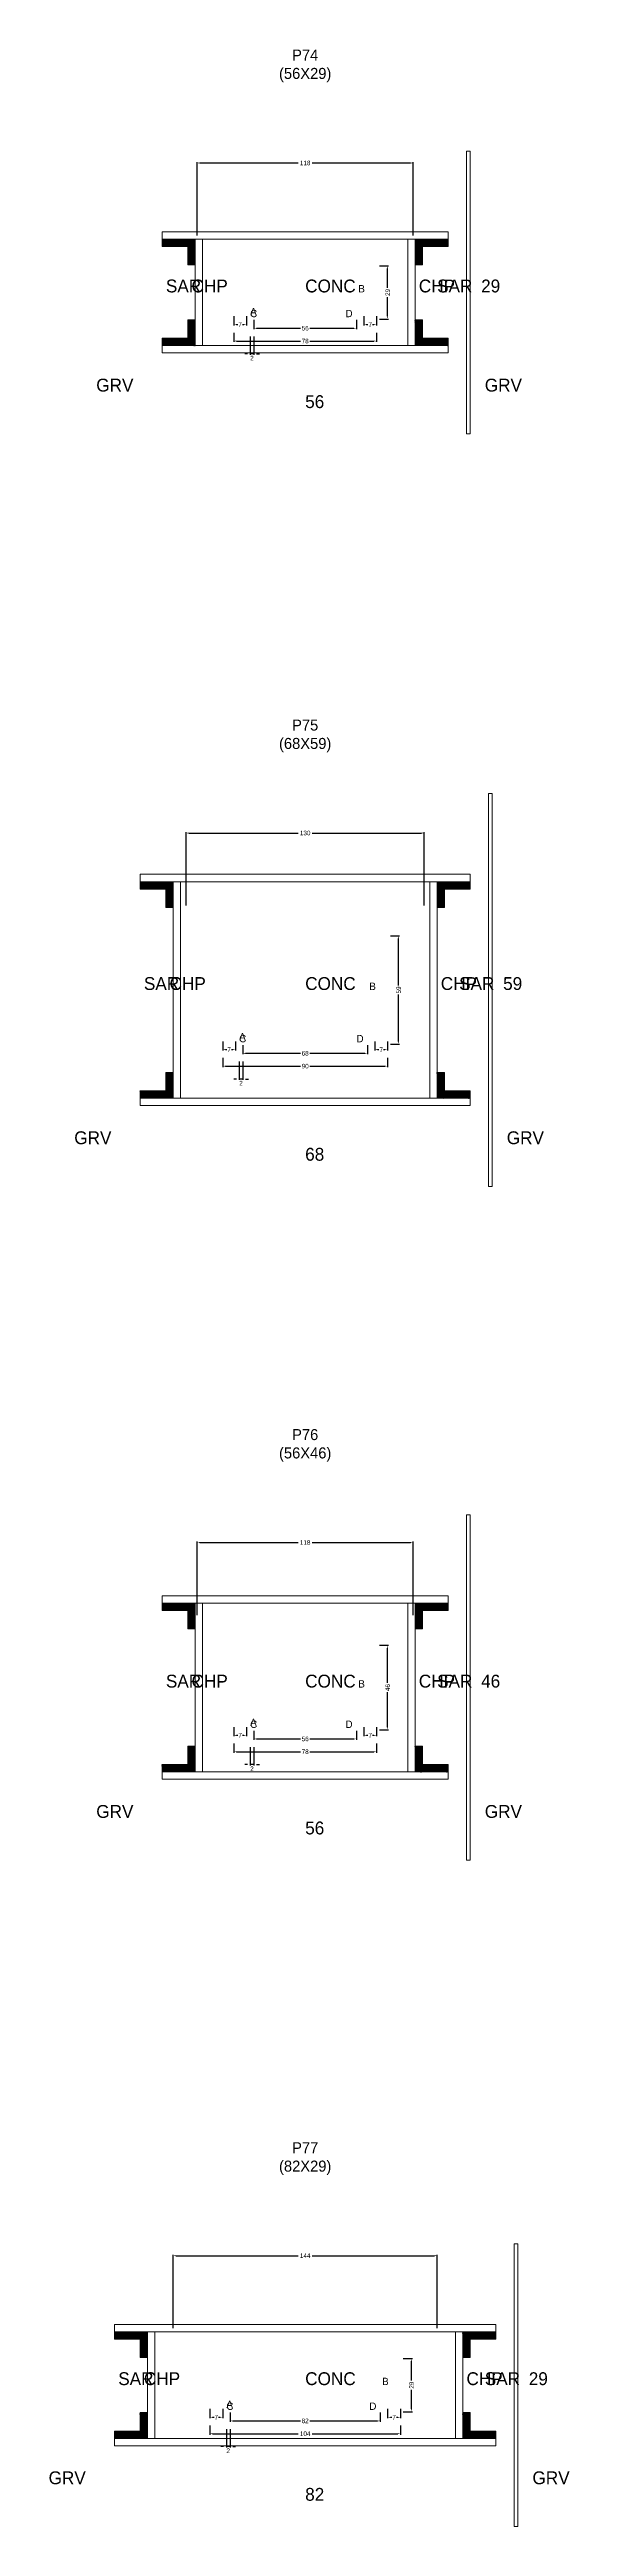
# Model space of a CAD drawing. Header units: centimetres. Extents: x -10500 to 4121, y -45226 to 295.
# Drawn here: x -140 to 144, y -12477 to -11128 of the extents above; entities that cross this region are included whole.
import ezdxf

# ---------------------------------------------------------------- set-up
doc = ezdxf.new("R2010")
doc.units = ezdxf.units.CM
for name, color, linetype in [('COTA', 241, 'Continuous'), ('Hachura', 251, 'Continuous'), ('NOMENCLATURA', 7, 'Continuous'), ('SARRAFO', 251, 'Continuous'), ('Texto Seção', 7, 'Continuous')]:
    doc.layers.add(name, color=color, linetype=linetype)
doc.dimstyles.new('cotax2', dxfattribs={"dimtxt": 2.5, "dimasz": 1.5, "dimexe": 0.5, "dimexo": 0.5, "dimgap": 0.5, "dimtad": 1, "dimcen": 2.5, "dimazin": 3, "dimtfac": 1, "dimtmove": 0, "dimatfit": 3})

# ---------------------------------------------------------------- blocks, each defined once
blk = doc.blocks.new('_CLOSEDFILLED')
at = {"color": 0, "linetype": 'BYBLOCK'}
blk.add_solid([(-1, 0.16), (0, 0), (-1, -0.16)], dxfattribs=at)
blk = doc.blocks.new('*D794')
for p, q in [((-39, -11282), (-39, -11287)), ((-37.5, -11286.5), (-2.5, -11286.5)), ((2.5, -11286.5), (37.5, -11286.5)), ((39, -11282), (39, -11287))]:
    blk.add_line(p, q)
at = {"layer": 'Defpoints'}
for p in [(-39, -11281.5), (-39, -11286.5), (39, -11281.5)]:
    blk.add_point(p, dxfattribs=at)
at = {"layer": 'COTA', "xscale": 1.5, "yscale": 1.5, "rotation": 180}
blk.add_blockref('_CLOSEDFILLED', (-39, -11286.5), dxfattribs=at)
at = {"layer": 'COTA', "xscale": 1.5, "yscale": 1.5}
blk.add_blockref('_CLOSEDFILLED', (39, -11286.5), dxfattribs=at)
at = {"layer": 'COTA', "insert": (0, -11286.5), "char_height": 2.5, "attachment_point": 5}
blk.add_mtext('78', dxfattribs=at)
blk = doc.blocks.new('*D795')
for p, q in [((-28, -11275), (-28, -11280)), ((-26.5, -11279.5), (-2.5, -11279.5)), ((2.5, -11279.5), (26.5, -11279.5)), ((28, -11275), (28, -11280))]:
    blk.add_line(p, q)
at = {"layer": 'Defpoints'}
for p in [(-28, -11274.5), (-28, -11279.5), (28, -11274.5)]:
    blk.add_point(p, dxfattribs=at)
at = {"layer": 'COTA', "xscale": 1.5, "yscale": 1.5, "rotation": 180}
blk.add_blockref('_CLOSEDFILLED', (-28, -11279.5), dxfattribs=at)
at = {"layer": 'COTA', "xscale": 1.5, "yscale": 1.5}
blk.add_blockref('_CLOSEDFILLED', (28, -11279.5), dxfattribs=at)
at = {"layer": 'COTA', "insert": (0, -11279.5), "char_height": 2.5, "attachment_point": 5}
blk.add_mtext('56', dxfattribs=at)
blk = doc.blocks.new('*D796')
for p, q in [((40.5, -11245.5), (45.5, -11245.5)), ((45, -11257.5), (45, -11247)), ((45, -11273), (45, -11262.5)), ((40.5, -11274.5), (45.5, -11274.5))]:
    blk.add_line(p, q)
at = {"layer": 'Defpoints'}
for p in [(40, -11245.5), (40, -11274.5), (45, -11274.5)]:
    blk.add_point(p, dxfattribs=at)
at = {"layer": 'COTA', "xscale": 1.5, "yscale": 1.5}
for p, rotation in [((45, -11245.5), 90), ((45, -11274.5), 270)]:
    blk.add_blockref('_CLOSEDFILLED', p, dxfattribs=dict(at, rotation=rotation))
at = {"layer": 'COTA', "insert": (45, -11260), "char_height": 2.5, "attachment_point": 5, "rotation": 90}
blk.add_mtext('29', dxfattribs=at)
blk = doc.blocks.new('*D797')
for p, q in [((-39, -11273), (-39, -11278)), ((-37.5, -11277.5), (-36.75, -11277.5)), ((-34.25, -11277.5), (-33.5, -11277.5)), ((-32, -11273), (-32, -11278))]:
    blk.add_line(p, q)
at = {"layer": 'Defpoints'}
for p in [(-39, -11272.5), (-39, -11277.5), (-32, -11272.5)]:
    blk.add_point(p, dxfattribs=at)
at = {"layer": 'COTA', "xscale": 1.5, "yscale": 1.5, "rotation": 180}
blk.add_blockref('_CLOSEDFILLED', (-39, -11277.5), dxfattribs=at)
at = {"layer": 'COTA', "xscale": 1.5, "yscale": 1.5}
blk.add_blockref('_CLOSEDFILLED', (-32, -11277.5), dxfattribs=at)
at = {"layer": 'COTA', "insert": (-35.5, -11277.5), "char_height": 2.5, "attachment_point": 5}
blk.add_mtext('7', dxfattribs=at)
blk = doc.blocks.new('*D798')
for p, q in [((32, -11273), (32, -11278)), ((33.5, -11277.5), (34.25, -11277.5)), ((36.75, -11277.5), (37.5, -11277.5)), ((39, -11273), (39, -11278))]:
    blk.add_line(p, q)
at = {"layer": 'Defpoints'}
for p in [(32, -11272.5), (32, -11277.5), (39, -11272.5)]:
    blk.add_point(p, dxfattribs=at)
at = {"layer": 'COTA', "xscale": 1.5, "yscale": 1.5, "rotation": 180}
blk.add_blockref('_CLOSEDFILLED', (32, -11277.5), dxfattribs=at)
at = {"layer": 'COTA', "xscale": 1.5, "yscale": 1.5}
blk.add_blockref('_CLOSEDFILLED', (39, -11277.5), dxfattribs=at)
at = {"layer": 'COTA', "insert": (35.5, -11277.5), "char_height": 2.5, "attachment_point": 5}
blk.add_mtext('7', dxfattribs=at)
blk = doc.blocks.new('*D799')
for p, q in [((-59, -11229), (-59, -11189)), ((-57.5, -11189.5), (-3.75, -11189.5)), ((3.75, -11189.5), (57.5, -11189.5)), ((59, -11229), (59, -11189))]:
    blk.add_line(p, q)
at = {"layer": 'Defpoints'}
for p in [(-59, -11189.5), (-59, -11229.5), (59, -11229.5)]:
    blk.add_point(p, dxfattribs=at)
at = {"layer": 'COTA', "xscale": 1.5, "yscale": 1.5, "rotation": 180}
blk.add_blockref('_CLOSEDFILLED', (-59, -11189.5), dxfattribs=at)
at = {"layer": 'COTA', "xscale": 1.5, "yscale": 1.5}
blk.add_blockref('_CLOSEDFILLED', (59, -11189.5), dxfattribs=at)
at = {"layer": 'COTA', "insert": (0, -11189.5), "char_height": 2.5, "attachment_point": 5}
blk.add_mtext('118', dxfattribs=at)
blk = doc.blocks.new('*D820')
for p, q in [((-45, -11677), (-45, -11682)), ((-43.5, -11681.5), (-2.5, -11681.5)), ((2.5, -11681.5), (43.5, -11681.5)), ((45, -11677), (45, -11682))]:
    blk.add_line(p, q)
at = {"layer": 'Defpoints'}
for p in [(-45, -11676.5), (-45, -11681.5), (45, -11676.5)]:
    blk.add_point(p, dxfattribs=at)
at = {"layer": 'COTA', "xscale": 1.5, "yscale": 1.5, "rotation": 180}
blk.add_blockref('_CLOSEDFILLED', (-45, -11681.5), dxfattribs=at)
at = {"layer": 'COTA', "xscale": 1.5, "yscale": 1.5}
blk.add_blockref('_CLOSEDFILLED', (45, -11681.5), dxfattribs=at)
at = {"layer": 'COTA', "insert": (0, -11681.5), "char_height": 2.5, "attachment_point": 5}
blk.add_mtext('90', dxfattribs=at)
blk = doc.blocks.new('*D821')
for p, q in [((-34, -11670), (-34, -11675)), ((34, -11670), (34, -11675)), ((-32.5, -11674.5), (-2.5, -11674.5)), ((2.5, -11674.5), (32.5, -11674.5))]:
    blk.add_line(p, q)
at = {"layer": 'Defpoints'}
for p in [(-34, -11669.5), (34, -11669.5), (-34, -11674.5)]:
    blk.add_point(p, dxfattribs=at)
at = {"layer": 'COTA', "xscale": 1.5, "yscale": 1.5, "rotation": 180}
blk.add_blockref('_CLOSEDFILLED', (-34, -11674.5), dxfattribs=at)
at = {"layer": 'COTA', "xscale": 1.5, "yscale": 1.5}
blk.add_blockref('_CLOSEDFILLED', (34, -11674.5), dxfattribs=at)
at = {"layer": 'COTA', "insert": (0, -11674.5), "char_height": 2.5, "attachment_point": 5}
blk.add_mtext('68', dxfattribs=at)
blk = doc.blocks.new('*D822')
for p, q in [((46.5, -11610.5), (51.5, -11610.5)), ((51, -11637.5), (51, -11612)), ((51, -11668), (51, -11642.5)), ((46.5, -11669.5), (51.5, -11669.5))]:
    blk.add_line(p, q)
at = {"layer": 'Defpoints'}
for p in [(46, -11610.5), (46, -11669.5), (51, -11669.5)]:
    blk.add_point(p, dxfattribs=at)
at = {"layer": 'COTA', "xscale": 1.5, "yscale": 1.5}
for p, rotation in [((51, -11610.5), 90), ((51, -11669.5), 270)]:
    blk.add_blockref('_CLOSEDFILLED', p, dxfattribs=dict(at, rotation=rotation))
at = {"layer": 'COTA', "insert": (51, -11640), "char_height": 2.5, "attachment_point": 5, "rotation": 90}
blk.add_mtext('59', dxfattribs=at)
blk = doc.blocks.new('*D823')
for p, q in [((-45, -11668), (-45, -11673)), ((-38, -11668), (-38, -11673)), ((-43.5, -11672.5), (-42.75, -11672.5)), ((-40.25, -11672.5), (-39.5, -11672.5))]:
    blk.add_line(p, q)
at = {"layer": 'Defpoints'}
for p in [(-45, -11667.5), (-38, -11667.5), (-45, -11672.5)]:
    blk.add_point(p, dxfattribs=at)
at = {"layer": 'COTA', "xscale": 1.5, "yscale": 1.5, "rotation": 180}
blk.add_blockref('_CLOSEDFILLED', (-45, -11672.5), dxfattribs=at)
at = {"layer": 'COTA', "xscale": 1.5, "yscale": 1.5}
blk.add_blockref('_CLOSEDFILLED', (-38, -11672.5), dxfattribs=at)
at = {"layer": 'COTA', "insert": (-41.5, -11672.5), "char_height": 2.5, "attachment_point": 5}
blk.add_mtext('7', dxfattribs=at)
blk = doc.blocks.new('*D824')
for p, q in [((38, -11668), (38, -11673)), ((45, -11668), (45, -11673)), ((39.5, -11672.5), (40.25, -11672.5)), ((42.75, -11672.5), (43.5, -11672.5))]:
    blk.add_line(p, q)
at = {"layer": 'Defpoints'}
for p in [(38, -11667.5), (45, -11667.5), (38, -11672.5)]:
    blk.add_point(p, dxfattribs=at)
at = {"layer": 'COTA', "xscale": 1.5, "yscale": 1.5, "rotation": 180}
blk.add_blockref('_CLOSEDFILLED', (38, -11672.5), dxfattribs=at)
at = {"layer": 'COTA', "xscale": 1.5, "yscale": 1.5}
blk.add_blockref('_CLOSEDFILLED', (45, -11672.5), dxfattribs=at)
at = {"layer": 'COTA', "insert": (41.5, -11672.5), "char_height": 2.5, "attachment_point": 5}
blk.add_mtext('7', dxfattribs=at)
blk = doc.blocks.new('*D825')
for p, q in [((-65, -11594), (-65, -11554)), ((-63.5, -11554.5), (-3.75, -11554.5)), ((3.75, -11554.5), (63.5, -11554.5)), ((65, -11594), (65, -11554))]:
    blk.add_line(p, q)
at = {"layer": 'Defpoints'}
for p in [(-65, -11554.5), (-65, -11594.5), (65, -11594.5)]:
    blk.add_point(p, dxfattribs=at)
at = {"layer": 'COTA', "xscale": 1.5, "yscale": 1.5, "rotation": 180}
blk.add_blockref('_CLOSEDFILLED', (-65, -11554.5), dxfattribs=at)
at = {"layer": 'COTA', "xscale": 1.5, "yscale": 1.5}
blk.add_blockref('_CLOSEDFILLED', (65, -11554.5), dxfattribs=at)
at = {"layer": 'COTA', "insert": (0, -11554.5), "char_height": 2.5, "attachment_point": 5}
blk.add_mtext('130', dxfattribs=at)
blk = doc.blocks.new('*D846')
for p, q in [((-39, -12050.5), (-39, -12055.5)), ((-37.5, -12055), (-2.5, -12055)), ((2.5, -12055), (37.5, -12055)), ((39, -12050.5), (39, -12055.5))]:
    blk.add_line(p, q)
at = {"layer": 'Defpoints'}
for p in [(-39, -12050), (-39, -12055), (39, -12050)]:
    blk.add_point(p, dxfattribs=at)
at = {"layer": 'COTA', "xscale": 1.5, "yscale": 1.5, "rotation": 180}
blk.add_blockref('_CLOSEDFILLED', (-39, -12055), dxfattribs=at)
at = {"layer": 'COTA', "xscale": 1.5, "yscale": 1.5}
blk.add_blockref('_CLOSEDFILLED', (39, -12055), dxfattribs=at)
at = {"layer": 'COTA', "insert": (0, -12055), "char_height": 2.5, "attachment_point": 5}
blk.add_mtext('78', dxfattribs=at)
blk = doc.blocks.new('*D847')
for p, q in [((-28, -12043.5), (-28, -12048.5)), ((-26.5, -12048), (-2.5, -12048)), ((2.5, -12048), (26.5, -12048)), ((28, -12043.5), (28, -12048.5))]:
    blk.add_line(p, q)
at = {"layer": 'Defpoints'}
for p in [(-28, -12043), (-28, -12048), (28, -12043)]:
    blk.add_point(p, dxfattribs=at)
at = {"layer": 'COTA', "xscale": 1.5, "yscale": 1.5, "rotation": 180}
blk.add_blockref('_CLOSEDFILLED', (-28, -12048), dxfattribs=at)
at = {"layer": 'COTA', "xscale": 1.5, "yscale": 1.5}
blk.add_blockref('_CLOSEDFILLED', (28, -12048), dxfattribs=at)
at = {"layer": 'COTA', "insert": (0, -12048), "char_height": 2.5, "attachment_point": 5}
blk.add_mtext('56', dxfattribs=at)
blk = doc.blocks.new('*D848')
for p, q in [((40.5, -11997), (45.5, -11997)), ((45, -12017.5), (45, -11998.5)), ((45, -12041.5), (45, -12022.5)), ((40.5, -12043), (45.5, -12043))]:
    blk.add_line(p, q)
at = {"layer": 'Defpoints'}
for p in [(40, -11997), (40, -12043), (45, -12043)]:
    blk.add_point(p, dxfattribs=at)
at = {"layer": 'COTA', "xscale": 1.5, "yscale": 1.5}
for p, rotation in [((45, -11997), 90), ((45, -12043), 270)]:
    blk.add_blockref('_CLOSEDFILLED', p, dxfattribs=dict(at, rotation=rotation))
at = {"layer": 'COTA', "insert": (45, -12020), "char_height": 2.5, "attachment_point": 5, "rotation": 90}
blk.add_mtext('46', dxfattribs=at)
blk = doc.blocks.new('*D849')
for p, q in [((-39, -12041.5), (-39, -12046.5)), ((-37.5, -12046), (-36.75, -12046)), ((-34.25, -12046), (-33.5, -12046)), ((-32, -12041.5), (-32, -12046.5))]:
    blk.add_line(p, q)
at = {"layer": 'Defpoints'}
for p in [(-39, -12041), (-39, -12046), (-32, -12041)]:
    blk.add_point(p, dxfattribs=at)
at = {"layer": 'COTA', "xscale": 1.5, "yscale": 1.5, "rotation": 180}
blk.add_blockref('_CLOSEDFILLED', (-39, -12046), dxfattribs=at)
at = {"layer": 'COTA', "xscale": 1.5, "yscale": 1.5}
blk.add_blockref('_CLOSEDFILLED', (-32, -12046), dxfattribs=at)
at = {"layer": 'COTA', "insert": (-35.5, -12046), "char_height": 2.5, "attachment_point": 5}
blk.add_mtext('7', dxfattribs=at)
blk = doc.blocks.new('*D850')
for p, q in [((32, -12041.5), (32, -12046.5)), ((33.5, -12046), (34.25, -12046)), ((36.75, -12046), (37.5, -12046)), ((39, -12041.5), (39, -12046.5))]:
    blk.add_line(p, q)
at = {"layer": 'Defpoints'}
for p in [(32, -12041), (32, -12046), (39, -12041)]:
    blk.add_point(p, dxfattribs=at)
at = {"layer": 'COTA', "xscale": 1.5, "yscale": 1.5, "rotation": 180}
blk.add_blockref('_CLOSEDFILLED', (32, -12046), dxfattribs=at)
at = {"layer": 'COTA', "xscale": 1.5, "yscale": 1.5}
blk.add_blockref('_CLOSEDFILLED', (39, -12046), dxfattribs=at)
at = {"layer": 'COTA', "insert": (35.5, -12046), "char_height": 2.5, "attachment_point": 5}
blk.add_mtext('7', dxfattribs=at)
blk = doc.blocks.new('*D851')
for p, q in [((-59, -11980.5), (-59, -11940.5)), ((-57.5, -11941), (-3.75, -11941)), ((3.75, -11941), (57.5, -11941)), ((59, -11980.5), (59, -11940.5))]:
    blk.add_line(p, q)
at = {"layer": 'Defpoints'}
for p in [(-59, -11941), (-59, -11981), (59, -11981)]:
    blk.add_point(p, dxfattribs=at)
at = {"layer": 'COTA', "xscale": 1.5, "yscale": 1.5, "rotation": 180}
blk.add_blockref('_CLOSEDFILLED', (-59, -11941), dxfattribs=at)
at = {"layer": 'COTA', "xscale": 1.5, "yscale": 1.5}
blk.add_blockref('_CLOSEDFILLED', (59, -11941), dxfattribs=at)
at = {"layer": 'COTA', "insert": (0, -11941), "char_height": 2.5, "attachment_point": 5}
blk.add_mtext('118', dxfattribs=at)
blk = doc.blocks.new('*D872')
for p, q in [((-52, -12422), (-52, -12427)), ((-50.5, -12426.5), (-3.75, -12426.5)), ((3.75, -12426.5), (50.5, -12426.5)), ((52, -12422), (52, -12427))]:
    blk.add_line(p, q)
at = {"layer": 'Defpoints'}
for p in [(-52, -12421.5), (-52, -12426.5), (52, -12421.5)]:
    blk.add_point(p, dxfattribs=at)
at = {"layer": 'COTA', "xscale": 1.5, "yscale": 1.5, "rotation": 180}
blk.add_blockref('_CLOSEDFILLED', (-52, -12426.5), dxfattribs=at)
at = {"layer": 'COTA', "xscale": 1.5, "yscale": 1.5}
blk.add_blockref('_CLOSEDFILLED', (52, -12426.5), dxfattribs=at)
at = {"layer": 'COTA', "insert": (0, -12426.5), "char_height": 2.5, "attachment_point": 5}
blk.add_mtext('104', dxfattribs=at)
blk = doc.blocks.new('*D873')
for p, q in [((-41, -12415), (-41, -12420)), ((-39.5, -12419.5), (-2.5, -12419.5)), ((2.5, -12419.5), (39.5, -12419.5)), ((41, -12415), (41, -12420))]:
    blk.add_line(p, q)
at = {"layer": 'Defpoints'}
for p in [(-41, -12414.5), (-41, -12419.5), (41, -12414.5)]:
    blk.add_point(p, dxfattribs=at)
at = {"layer": 'COTA', "xscale": 1.5, "yscale": 1.5, "rotation": 180}
blk.add_blockref('_CLOSEDFILLED', (-41, -12419.5), dxfattribs=at)
at = {"layer": 'COTA', "xscale": 1.5, "yscale": 1.5}
blk.add_blockref('_CLOSEDFILLED', (41, -12419.5), dxfattribs=at)
at = {"layer": 'COTA', "insert": (0, -12419.5), "char_height": 2.5, "attachment_point": 5}
blk.add_mtext('82', dxfattribs=at)
blk = doc.blocks.new('*D874')
for p, q in [((53.5, -12385.5), (58.5, -12385.5)), ((58, -12397.5), (58, -12387)), ((58, -12413), (58, -12402.5)), ((53.5, -12414.5), (58.5, -12414.5))]:
    blk.add_line(p, q)
at = {"layer": 'Defpoints'}
for p in [(53, -12385.5), (53, -12414.5), (58, -12414.5)]:
    blk.add_point(p, dxfattribs=at)
at = {"layer": 'COTA', "xscale": 1.5, "yscale": 1.5}
for p, rotation in [((58, -12385.5), 90), ((58, -12414.5), 270)]:
    blk.add_blockref('_CLOSEDFILLED', p, dxfattribs=dict(at, rotation=rotation))
at = {"layer": 'COTA', "insert": (58, -12400), "char_height": 2.5, "attachment_point": 5, "rotation": 90}
blk.add_mtext('29', dxfattribs=at)
blk = doc.blocks.new('*D875')
for p, q in [((-52, -12413), (-52, -12418)), ((-45, -12413), (-45, -12418)), ((-50.5, -12417.5), (-49.75, -12417.5)), ((-47.25, -12417.5), (-46.5, -12417.5))]:
    blk.add_line(p, q)
at = {"layer": 'Defpoints'}
for p in [(-52, -12412.5), (-45, -12412.5), (-52, -12417.5)]:
    blk.add_point(p, dxfattribs=at)
at = {"layer": 'COTA', "xscale": 1.5, "yscale": 1.5, "rotation": 180}
blk.add_blockref('_CLOSEDFILLED', (-52, -12417.5), dxfattribs=at)
at = {"layer": 'COTA', "xscale": 1.5, "yscale": 1.5}
blk.add_blockref('_CLOSEDFILLED', (-45, -12417.5), dxfattribs=at)
at = {"layer": 'COTA', "insert": (-48.5, -12417.5), "char_height": 2.5, "attachment_point": 5}
blk.add_mtext('7', dxfattribs=at)
blk = doc.blocks.new('*D876')
for p, q in [((45, -12413), (45, -12418)), ((52, -12413), (52, -12418)), ((46.5, -12417.5), (47.25, -12417.5)), ((49.75, -12417.5), (50.5, -12417.5))]:
    blk.add_line(p, q)
at = {"layer": 'Defpoints'}
for p in [(45, -12412.5), (52, -12412.5), (45, -12417.5)]:
    blk.add_point(p, dxfattribs=at)
at = {"layer": 'COTA', "xscale": 1.5, "yscale": 1.5, "rotation": 180}
blk.add_blockref('_CLOSEDFILLED', (45, -12417.5), dxfattribs=at)
at = {"layer": 'COTA', "xscale": 1.5, "yscale": 1.5}
blk.add_blockref('_CLOSEDFILLED', (52, -12417.5), dxfattribs=at)
at = {"layer": 'COTA', "insert": (48.5, -12417.5), "char_height": 2.5, "attachment_point": 5}
blk.add_mtext('7', dxfattribs=at)
blk = doc.blocks.new('*D877')
for p, q in [((-72, -12369), (-72, -12329)), ((-70.5, -12329.5), (-3.75, -12329.5)), ((3.75, -12329.5), (70.5, -12329.5)), ((72, -12369), (72, -12329))]:
    blk.add_line(p, q)
at = {"layer": 'Defpoints'}
for p in [(-72, -12329.5), (-72, -12369.5), (72, -12369.5)]:
    blk.add_point(p, dxfattribs=at)
at = {"layer": 'COTA', "xscale": 1.5, "yscale": 1.5, "rotation": 180}
blk.add_blockref('_CLOSEDFILLED', (-72, -12329.5), dxfattribs=at)
at = {"layer": 'COTA', "xscale": 1.5, "yscale": 1.5}
blk.add_blockref('_CLOSEDFILLED', (72, -12329.5), dxfattribs=at)
at = {"layer": 'COTA', "insert": (0, -12329.5), "char_height": 2.5, "attachment_point": 5}
blk.add_mtext('144', dxfattribs=at)

msp = doc.modelspace()

# ---------------------------------------------------------------- hatches: boundary and pattern name
at = {"layer": 'SARRAFO'}
h = msp.add_hatch(dxfattribs=at)
h.set_pattern_fill('SOLID', scale=2)
h.paths.add_polyline_path([(-78, -11235), (-64, -11235), (-64, -11231), (-78, -11231)])
h = msp.add_hatch(dxfattribs=at)
h.set_pattern_fill('SOLID', scale=2)
h.paths.add_polyline_path([(-64, -11245), (-60, -11245), (-60, -11231), (-64, -11231)])
h = msp.add_hatch(dxfattribs=at)
h.set_pattern_fill('SOLID', scale=2)
h.paths.add_polyline_path([(60, -11245), (64, -11245), (64, -11231), (60, -11231)])
h = msp.add_hatch(dxfattribs=at)
h.set_pattern_fill('SOLID', scale=2)
h.paths.add_polyline_path([(64, -11235), (78, -11235), (78, -11231), (64, -11231)])
h = msp.add_hatch(dxfattribs=at)
h.set_pattern_fill('SOLID', scale=2)
h.paths.add_polyline_path([(-64, -11289), (-60, -11289), (-60, -11275), (-64, -11275)])
h = msp.add_hatch(dxfattribs=at)
h.set_pattern_fill('SOLID', scale=2)
h.paths.add_polyline_path([(60, -11289), (64, -11289), (64, -11275), (60, -11275)])
h = msp.add_hatch(dxfattribs=at)
h.set_pattern_fill('SOLID', scale=2)
h.paths.add_polyline_path([(-78, -11289), (-64, -11289), (-64, -11285), (-78, -11285)])
h = msp.add_hatch(dxfattribs=at)
h.set_pattern_fill('SOLID', scale=2)
h.paths.add_polyline_path([(64, -11289), (78, -11289), (78, -11285), (64, -11285)])
h = msp.add_hatch(dxfattribs=at)
h.set_pattern_fill('SOLID', scale=2)
h.paths.add_polyline_path([(-90, -11585), (-76, -11585), (-76, -11581), (-90, -11581)])
h = msp.add_hatch(dxfattribs=at)
h.set_pattern_fill('SOLID', scale=2)
h.paths.add_polyline_path([(-76, -11595), (-72, -11595), (-72, -11581), (-76, -11581)])
h = msp.add_hatch(dxfattribs=at)
h.set_pattern_fill('SOLID', scale=2)
h.paths.add_polyline_path([(72, -11595), (76, -11595), (76, -11581), (72, -11581)])
h = msp.add_hatch(dxfattribs=at)
h.set_pattern_fill('SOLID', scale=2)
h.paths.add_polyline_path([(76, -11585), (90, -11585), (90, -11581), (76, -11581)])
h = msp.add_hatch(dxfattribs=at)
h.set_pattern_fill('SOLID', scale=2)
h.paths.add_polyline_path([(-76, -11699), (-72, -11699), (-72, -11685), (-76, -11685)])
h = msp.add_hatch(dxfattribs=at)
h.set_pattern_fill('SOLID', scale=2)
h.paths.add_polyline_path([(72, -11699), (76, -11699), (76, -11685), (72, -11685)])
h = msp.add_hatch(dxfattribs=at)
h.set_pattern_fill('SOLID', scale=2)
h.paths.add_polyline_path([(-90, -11699), (-76, -11699), (-76, -11695), (-90, -11695)])
h = msp.add_hatch(dxfattribs=at)
h.set_pattern_fill('SOLID', scale=2)
h.paths.add_polyline_path([(76, -11699), (90, -11699), (90, -11695), (76, -11695)])
h = msp.add_hatch(dxfattribs=at)
h.set_pattern_fill('SOLID', scale=2)
h.paths.add_polyline_path([(-78, -11978), (-64, -11978), (-64, -11974), (-78, -11974)])
h = msp.add_hatch(dxfattribs=at)
h.set_pattern_fill('SOLID', scale=2)
h.paths.add_polyline_path([(-64, -11988), (-60, -11988), (-60, -11974), (-64, -11974)])
h = msp.add_hatch(dxfattribs=at)
h.set_pattern_fill('SOLID', scale=2)
h.paths.add_polyline_path([(60, -11988), (64, -11988), (64, -11974), (60, -11974)])
h = msp.add_hatch(dxfattribs=at)
h.set_pattern_fill('SOLID', scale=2)
h.paths.add_polyline_path([(64, -11978), (78, -11978), (78, -11974), (64, -11974)])
h = msp.add_hatch(dxfattribs=at)
h.set_pattern_fill('SOLID', scale=2)
h.paths.add_polyline_path([(-78, -12066), (-64, -12066), (-64, -12062), (-78, -12062)])
h = msp.add_hatch(dxfattribs=at)
h.set_pattern_fill('SOLID', scale=2)
h.paths.add_polyline_path([(-64, -12066), (-60, -12066), (-60, -12052), (-64, -12052)])
h = msp.add_hatch(dxfattribs=at)
h.set_pattern_fill('SOLID', scale=2)
h.paths.add_polyline_path([(60, -12066), (64, -12066), (64, -12052), (60, -12052)])
h = msp.add_hatch(dxfattribs=at)
h.set_pattern_fill('SOLID', scale=2)
h.paths.add_polyline_path([(64, -12066), (78, -12066), (78, -12062), (64, -12062)])
h = msp.add_hatch(dxfattribs=at)
h.set_pattern_fill('SOLID', scale=2)
h.paths.add_polyline_path([(-104, -12375), (-90, -12375), (-90, -12371), (-104, -12371)])
h = msp.add_hatch(dxfattribs=at)
h.set_pattern_fill('SOLID', scale=2)
h.paths.add_polyline_path([(-90, -12385), (-86, -12385), (-86, -12371), (-90, -12371)])
h = msp.add_hatch(dxfattribs=at)
h.set_pattern_fill('SOLID', scale=2)
h.paths.add_polyline_path([(86, -12385), (90, -12385), (90, -12371), (86, -12371)])
h = msp.add_hatch(dxfattribs=at)
h.set_pattern_fill('SOLID', scale=2)
h.paths.add_polyline_path([(90, -12375), (104, -12375), (104, -12371), (90, -12371)])
h = msp.add_hatch(dxfattribs=at)
h.set_pattern_fill('SOLID', scale=2)
h.paths.add_polyline_path([(-104, -12429), (-90, -12429), (-90, -12425), (-104, -12425)])
h = msp.add_hatch(dxfattribs=at)
h.set_pattern_fill('SOLID', scale=2)
h.paths.add_polyline_path([(-90, -12429), (-86, -12429), (-86, -12415), (-90, -12415)])
h = msp.add_hatch(dxfattribs=at)
h.set_pattern_fill('SOLID', scale=2)
h.paths.add_polyline_path([(86, -12429), (90, -12429), (90, -12415), (86, -12415)])
h = msp.add_hatch(dxfattribs=at)
h.set_pattern_fill('SOLID', scale=2)
h.paths.add_polyline_path([(90, -12429), (104, -12429), (104, -12425), (90, -12425)])

# ---------------------------------------------------------------- linework, layer by layer
at = {"layer": 'Hachura', "lineweight": 13}
for points in [[(88, -11337), (90, -11337), (90, -11183), (88, -11183)], [(100, -11747), (102, -11747), (102, -11533), (100, -11533)], [(88, -12114), (90, -12114), (90, -11926), (88, -11926)], [(114, -12477), (116, -12477), (116, -12323), (114, -12323)]]:
    msp.add_lwpolyline(points, close=True, dxfattribs=at)
at = {"layer": 'Hachura', "lineweight": 18}
for points in [[(-78, -11231), (78, -11231), (78, -11227), (-78, -11227)], [(-60, -11289), (-56, -11289), (-56, -11231), (-60, -11231)], [(56, -11289), (60, -11289), (60, -11231), (56, -11231)], [(-78, -11293), (78, -11293), (78, -11289), (-78, -11289)], [(-90, -11581), (90, -11581), (90, -11577), (-90, -11577)], [(-72, -11699), (-68, -11699), (-68, -11581), (-72, -11581)], [(68, -11699), (72, -11699), (72, -11581), (68, -11581)], [(-90, -11703), (90, -11703), (90, -11699), (-90, -11699)], [(-78, -11974), (78, -11974), (78, -11970), (-78, -11970)], [(-60, -12066), (-56, -12066), (-56, -11974), (-60, -11974)], [(56, -12066), (60, -12066), (60, -11974), (56, -11974)], [(-78, -12070), (78, -12070), (78, -12066), (-78, -12066)], [(-104, -12371), (104, -12371), (104, -12367), (-104, -12367)], [(-86, -12429), (-82, -12429), (-82, -12371), (-86, -12371)], [(82, -12429), (86, -12429), (86, -12371), (82, -12371)], [(-104, -12433), (104, -12433), (104, -12429), (-104, -12429)]]:
    msp.add_lwpolyline(points, close=True, dxfattribs=at)
at = {"layer": 'SARRAFO', "lineweight": 13}
for points in [[(-78, -11235), (-64, -11235), (-64, -11231), (-78, -11231)], [(-64, -11245), (-60, -11245), (-60, -11231), (-64, -11231)], [(60, -11245), (64, -11245), (64, -11231), (60, -11231)], [(64, -11235), (78, -11235), (78, -11231), (64, -11231)], [(-64, -11289), (-60, -11289), (-60, -11275), (-64, -11275)], [(60, -11289), (64, -11289), (64, -11275), (60, -11275)], [(-78, -11289), (-64, -11289), (-64, -11285), (-78, -11285)], [(64, -11289), (78, -11289), (78, -11285), (64, -11285)], [(-90, -11585), (-76, -11585), (-76, -11581), (-90, -11581)], [(-76, -11595), (-72, -11595), (-72, -11581), (-76, -11581)], [(72, -11595), (76, -11595), (76, -11581), (72, -11581)], [(76, -11585), (90, -11585), (90, -11581), (76, -11581)], [(-76, -11699), (-72, -11699), (-72, -11685), (-76, -11685)], [(72, -11699), (76, -11699), (76, -11685), (72, -11685)], [(-90, -11699), (-76, -11699), (-76, -11695), (-90, -11695)], [(76, -11699), (90, -11699), (90, -11695), (76, -11695)], [(-78, -11978), (-64, -11978), (-64, -11974), (-78, -11974)], [(-64, -11988), (-60, -11988), (-60, -11974), (-64, -11974)], [(60, -11988), (64, -11988), (64, -11974), (60, -11974)], [(64, -11978), (78, -11978), (78, -11974), (64, -11974)], [(-78, -12066), (-64, -12066), (-64, -12062), (-78, -12062)], [(-64, -12066), (-60, -12066), (-60, -12052), (-64, -12052)], [(60, -12066), (64, -12066), (64, -12052), (60, -12052)], [(64, -12066), (78, -12066), (78, -12062), (64, -12062)], [(-104, -12375), (-90, -12375), (-90, -12371), (-104, -12371)], [(-90, -12385), (-86, -12385), (-86, -12371), (-90, -12371)], [(86, -12385), (90, -12385), (90, -12371), (86, -12371)], [(90, -12375), (104, -12375), (104, -12371), (90, -12371)], [(-104, -12429), (-90, -12429), (-90, -12425), (-104, -12425)], [(-90, -12429), (-86, -12429), (-86, -12415), (-90, -12415)], [(86, -12429), (90, -12429), (90, -12415), (86, -12415)], [(90, -12429), (104, -12429), (104, -12425), (90, -12425)]]:
    msp.add_lwpolyline(points, close=True, dxfattribs=at)

# ---------------------------------------------------------------- texts
at = {"layer": 'NOMENCLATURA'}
for s, p in [('B', (29, -11260)), ('A', (-30, -11272.5)), ('C', (-30, -11273.5)), ('D', (22, -11273.5)), ('B', (35, -11640)), ('A', (-36, -11667.5)), ('C', (-36, -11668.5)), ('D', (28, -11668.5)), ('B', (29, -12020)), ('A', (-30, -12041)), ('C', (-30, -12042)), ('D', (22, -12042)), ('B', (42, -12400)), ('A', (-43, -12412.5)), ('C', (-43, -12413.5)), ('D', (35, -12413.5))]:
    msp.add_text(s, height=4, dxfattribs=at).set_placement(p)
at = {"layer": 'NOMENCLATURA', "char_height": 6, "attachment_point": 8}
for s, insert in [('P74\\P(56X29)', (0, -11145.5)), ('P75\\P(68X59)', (0, -11510.5)), ('P76\\P(56X46)', (0, -11897)), ('P77\\P(82X29)', (0, -12285.5))]:
    msp.add_mtext(s, dxfattribs=dict(at, insert=insert))
at = {"layer": 'Texto Seção'}
for s, p in [('SAR', (-76, -11260)), ('CHP', (-62, -11260)), ('CONC', (0, -11260)), ('CHP', (62, -11260)), ('SAR', (72, -11260)), ('29', (96, -11260)), ('GRV', (-114, -11314)), ('GRV', (98, -11314)), ('56', (0, -11323)), ('SAR', (-88, -11640)), ('CHP', (-74, -11640)), ('CONC', (0, -11640)), ('CHP', (74, -11640)), ('SAR', (84, -11640)), ('59', (108, -11640)), ('GRV', (-126, -11724)), ('GRV', (110, -11724)), ('68', (0, -11733)), ('SAR', (-76, -12020)), ('CHP', (-62, -12020)), ('CONC', (0, -12020)), ('CHP', (62, -12020)), ('SAR', (72, -12020)), ('46', (96, -12020)), ('GRV', (-114, -12091)), ('GRV', (98, -12091)), ('56', (0, -12100)), ('SAR', (-102, -12400)), ('CHP', (-88, -12400)), ('CONC', (0, -12400)), ('CHP', (88, -12400)), ('SAR', (98, -12400)), ('29', (122, -12400)), ('GRV', (-140, -12454)), ('GRV', (124, -12454)), ('82', (0, -12463))]:
    msp.add_text(s, height=7, dxfattribs=at).set_placement(p)

# ---------------------------------------------------------------- dimensions: what is measured, and where the dimension line sits
at = {"layer": 'COTA'}
for base, p1, p2, picture, middle in [((-59, -11189.5), (-59, -11229.5), (59, -11229.5), '*D799', (0, -11189.5)), ((-39, -11277.5), (-39, -11272.5), (-32, -11272.5), '*D797', (-35.5, -11277.5)), ((-28, -11279.5), (-28, -11274.5), (28, -11274.5), '*D795', (0, -11279.5)), ((32, -11277.5), (32, -11272.5), (39, -11272.5), '*D798', (35.5, -11277.5)), ((-39, -11286.5), (-39, -11281.5), (39, -11281.5), '*D794', (0, -11286.5)), ((-65, -11554.5), (-65, -11594.5), (65, -11594.5), '*D825', (0, -11554.5)), ((-45, -11672.5), (-45, -11667.5), (-38, -11667.5), '*D823', (-41.5, -11672.5)), ((-34, -11674.5), (-34, -11669.5), (34, -11669.5), '*D821', (0, -11674.5)), ((38, -11672.5), (38, -11667.5), (45, -11667.5), '*D824', (41.5, -11672.5)), ((-45, -11681.5), (-45, -11676.5), (45, -11676.5), '*D820', (0, -11681.5)), ((-59, -11941), (-59, -11981), (59, -11981), '*D851', (0, -11941)), ((-39, -12046), (-39, -12041), (-32, -12041), '*D849', (-35.5, -12046)), ((-28, -12048), (-28, -12043), (28, -12043), '*D847', (0, -12048)), ((32, -12046), (32, -12041), (39, -12041), '*D850', (35.5, -12046)), ((-39, -12055), (-39, -12050), (39, -12050), '*D846', (0, -12055)), ((-72, -12329.5), (-72, -12369.5), (72, -12369.5), '*D877', (0, -12329.5)), ((-52, -12417.5), (-52, -12412.5), (-45, -12412.5), '*D875', (-48.5, -12417.5)), ((45, -12417.5), (45, -12412.5), (52, -12412.5), '*D876', (48.5, -12417.5)), ((-52, -12426.5), (-52, -12421.5), (52, -12421.5), '*D872', (0, -12426.5)), ((-41, -12419.5), (-41, -12414.5), (41, -12414.5), '*D873', (0, -12419.5))]:
    dim = msp.add_linear_dim(base=base, p1=p1, p2=p2, dimstyle='cotax2', dxfattribs=at)
    dim.commit()
    dim.dimension.update_dxf_attribs({"geometry": picture, "text_midpoint": middle})
for base, p1, p2, picture, middle in [((45, -11274.5), (40, -11274.5), (40, -11245.5), '*D796', (45, -11260)), ((51, -11669.5), (46, -11669.5), (46, -11610.5), '*D822', (51, -11640)), ((45, -12043), (40, -12043), (40, -11997), '*D848', (45, -12020)), ((58, -12414.5), (53, -12414.5), (53, -12385.5), '*D874', (58, -12400))]:
    dim = msp.add_linear_dim(base=base, p1=p1, p2=p2, angle=90, dimstyle='cotax2', dxfattribs=at)
    dim.commit()
    dim.dimension.update_dxf_attribs({"geometry": picture, "text_midpoint": middle})
for base, p1, p2 in [((-28, -11293.5), (-28, -11283.5), (-30, -11283.5)), ((-34, -11688.5), (-34, -11678.5), (-36, -11678.5)), ((-28, -12062), (-28, -12052), (-30, -12052)), ((-41, -12433.5), (-41, -12423.5), (-43, -12423.5))]:
    msp.add_linear_dim(base=base, p1=p1, p2=p2, dimstyle='cotax2', dxfattribs=at).render()

doc.saveas('drawing.dxf')
